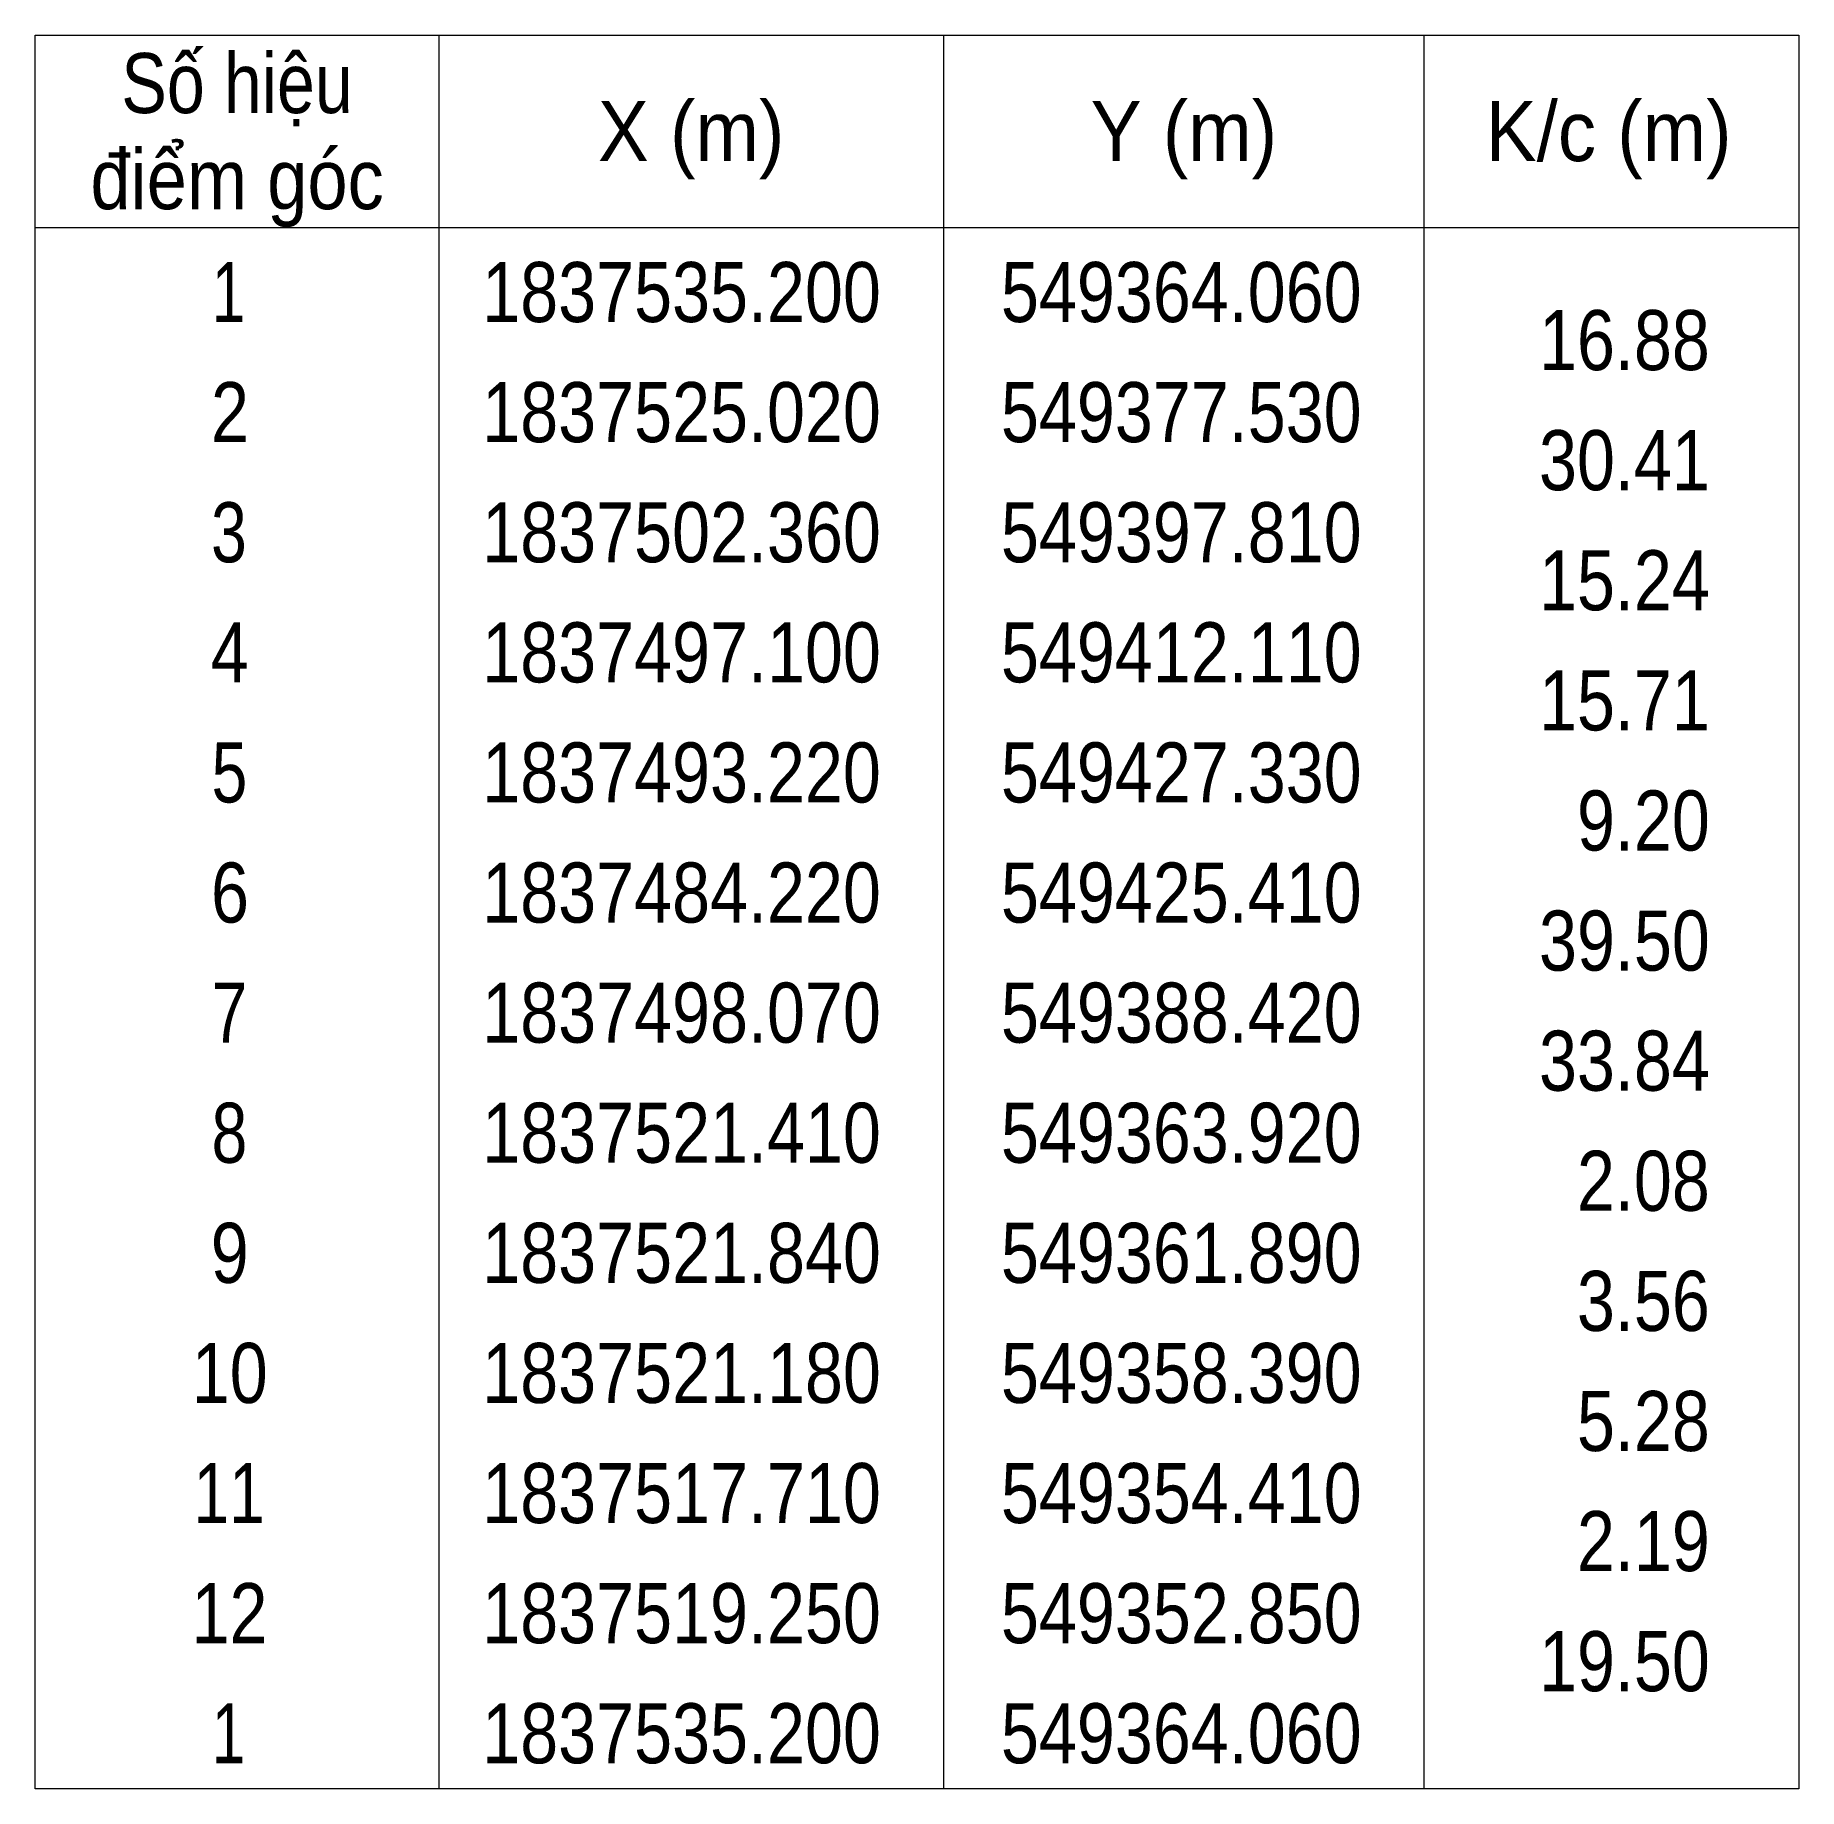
# Model space of a CAD drawing. Header units: metres. Extents: x 549347 to 549703, y 1837451 to 1837546.
# Drawn here: x 549666.47 to 549703.17, y 1837450.93 to 1837487.43 of the extents above.
import ezdxf
from ezdxf.enums import TextEntityAlignment as Align

# ---------------------------------------------------------------- set-up
doc = ezdxf.new("R2010")
doc.units = ezdxf.units.M
doc.header["$LTSCALE"] = 0.5
doc.layers.add('63', color=7, linetype='Continuous', lineweight=13)

msp = doc.modelspace()

# ---------------------------------------------------------------- linework, layer by layer
at = {"layer": '63'}
for p, q in [((549674.87, 1837487.43), (549674.87, 1837450.93)), ((549685.37, 1837487.43), (549685.37, 1837450.93)), ((549695.37, 1837487.43), (549695.37, 1837450.93)), ((549666.47, 1837483.43), (549703.17, 1837483.43))]:
    msp.add_line(p, q, dxfattribs=at)
msp.add_lwpolyline([(549666.47, 1837487.43), (549703.17, 1837487.43), (549703.17, 1837450.93), (549666.47, 1837450.93)], close=True, dxfattribs=at)

# ---------------------------------------------------------------- texts
for s, width, p in [('Số hiệu', 0.85, (549670.67, 1837485.81)), ('X (m)', 0.95, (549680.12, 1837484.81)), ('Y (m)', 0.95, (549690.375, 1837484.81)), ('K/c (m)', 0.95, (549699.215, 1837484.81)), ('điểm góc', 0.9, (549670.67, 1837483.81)), (' 1', 0.75, (549670.32, 1837481.46)), ('1837535.200', 0.85, (549679.92, 1837481.46)), ('549364.060', 0.85, (549690.32, 1837481.46)), (' 2', 0.85, (549670.325, 1837478.96)), ('1837525.020', 0.85, (549679.92, 1837478.96)), ('549377.530', 0.85, (549690.32, 1837478.96)), (' 3', 0.8, (549670.315, 1837476.46)), ('1837502.360', 0.85, (549679.92, 1837476.46)), ('549397.810', 0.85, (549690.32, 1837476.46)), (' 4', 0.85, (549670.32, 1837473.96)), ('1837497.100', 0.85, (549679.92, 1837473.96)), ('549412.110', 0.85, (549690.32, 1837473.96)), (' 5', 0.8, (549670.325, 1837471.46)), ('1837493.220', 0.85, (549679.92, 1837471.46)), ('549427.330', 0.85, (549690.32, 1837471.46)), (' 6', 0.85, (549670.325, 1837468.96)), ('1837484.220', 0.85, (549679.92, 1837468.96)), ('549425.410', 0.85, (549690.32, 1837468.96)), (' 7', 0.8, (549670.325, 1837466.46)), ('1837498.070', 0.85, (549679.92, 1837466.46)), ('549388.420', 0.85, (549690.32, 1837466.46)), (' 8', 0.8, (549670.325, 1837463.96)), ('1837521.410', 0.85, (549679.92, 1837463.96)), ('549363.920', 0.85, (549690.32, 1837463.96)), (' 9', 0.85, (549670.32, 1837461.46)), ('1837521.840', 0.85, (549679.92, 1837461.46)), ('549361.890', 0.85, (549690.32, 1837461.46)), (' 10', 0.85, (549670.32, 1837458.96)), ('1837521.180', 0.85, (549679.92, 1837458.96)), ('549358.390', 0.85, (549690.32, 1837458.96)), (' 11', 0.8, (549670.32, 1837456.46)), ('1837517.710', 0.85, (549679.92, 1837456.46)), ('549354.410', 0.85, (549690.32, 1837456.46)), (' 12', 0.85, (549670.315, 1837453.96)), ('1837519.250', 0.85, (549679.92, 1837453.96)), ('549352.850', 0.85, (549690.32, 1837453.96)), (' 1', 0.75, (549670.32, 1837451.46)), ('1837535.200', 0.85, (549679.92, 1837451.46)), ('549364.060', 0.85, (549690.32, 1837451.46))]:
    msp.add_text(s, height=1.25, dxfattribs=dict(at, width=width)).set_placement(p, align=Align.CENTER)
at = {"layer": '63', "width": 0.85}
for s, p in [('16.88', (549701.32, 1837480.46)), ('30.41', (549701.32, 1837477.96)), ('15.24', (549701.32, 1837475.46)), ('15.71', (549701.32, 1837472.96)), ('9.20', (549701.32, 1837470.46)), ('39.50', (549701.32, 1837467.96)), ('33.84', (549701.32, 1837465.46)), ('2.08', (549701.32, 1837462.96)), ('3.56', (549701.32, 1837460.46)), ('5.28', (549701.32, 1837457.96)), ('2.19', (549701.32, 1837455.46)), ('19.50', (549701.32, 1837452.96))]:
    msp.add_text(s, height=1.25, dxfattribs=at).set_placement(p, align=Align.RIGHT)

doc.saveas('drawing.dxf')
